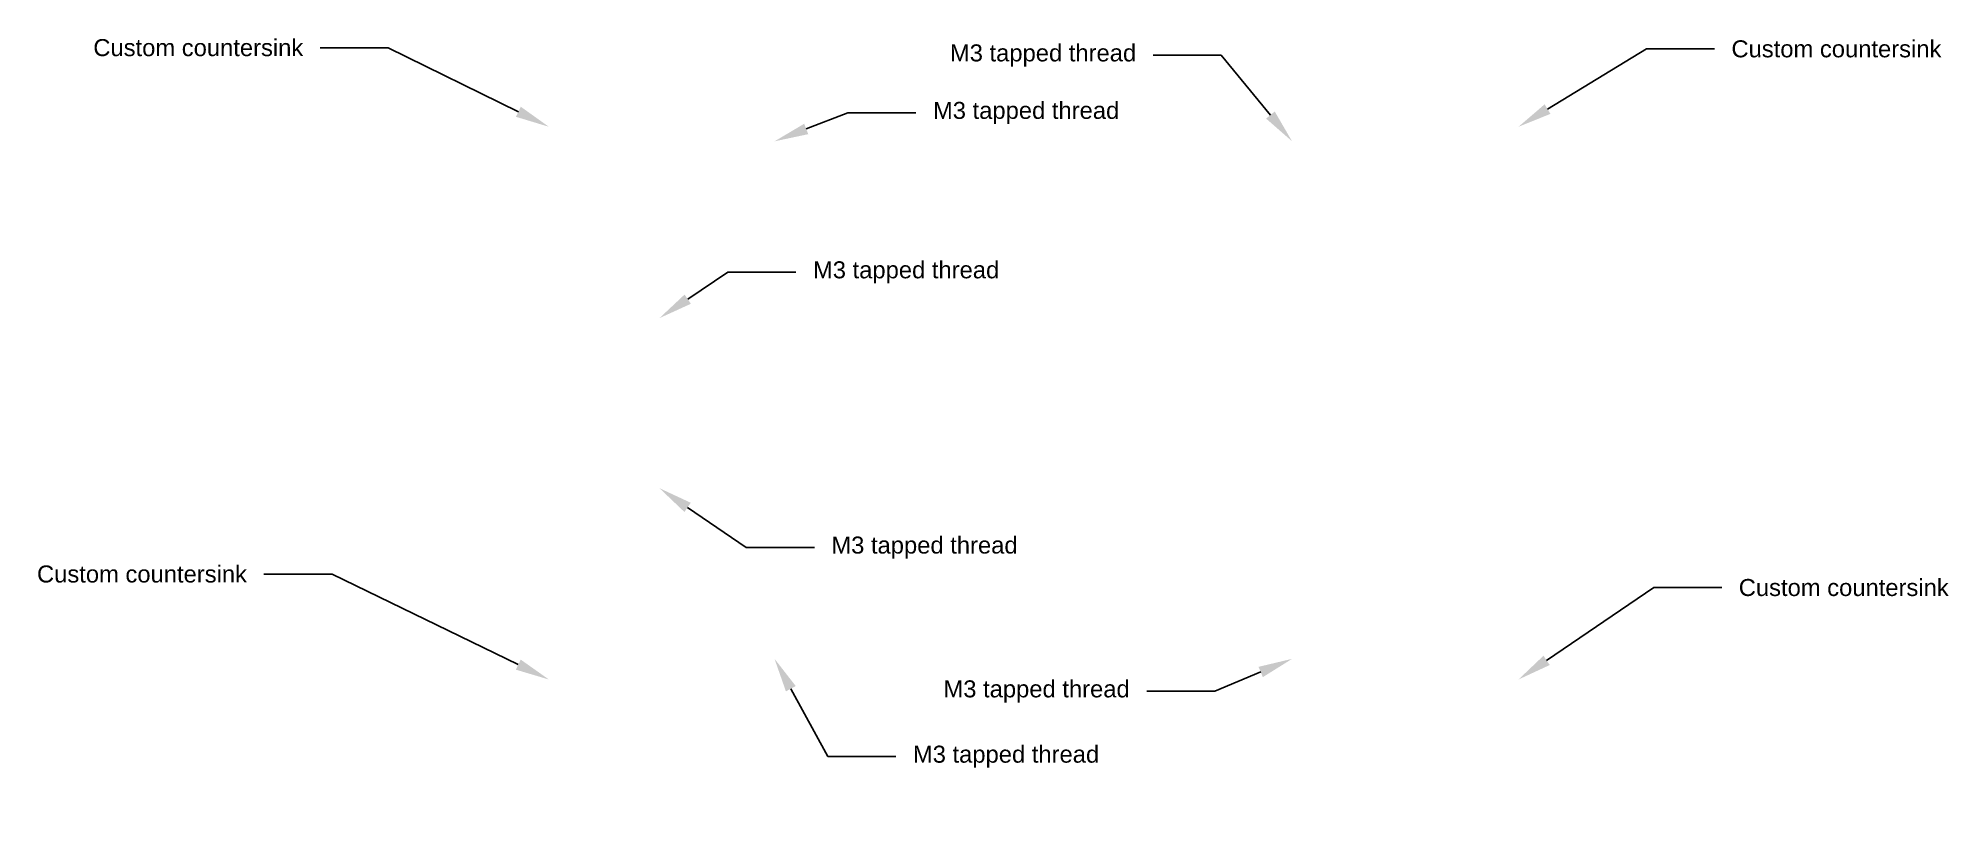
# Model space of a CAD drawing. Header units: millimetres. Extents: x -117 to 108, y -50 to 43.
import ezdxf
from ezdxf import colors
from ezdxf.entities.mleader import LeaderData, LeaderLine
from ezdxf.math import Vec2, Vec3

# ---------------------------------------------------------------- set-up
doc = ezdxf.new("R2010")
doc.units = ezdxf.units.MM
doc.layers.add('Notes', color=160, linetype='Continuous')
doc.styles.get("Standard").update_dxf_attribs({"font": 'arial.ttf'})

msp = doc.modelspace()

# ---------------------------------------------------------------- leaders
at = {"layer": 'Notes'}
ml = msp.add_multileader_mtext('Standard', dxfattribs=at)
ml.set_content('Custom countersink', color=256)
ml.set_leader_properties()
ml.build(insert=Vec2(0, 0))
ctx = ml.context
ctx.base_point, ctx.char_height, ctx.plane_origin = Vec3(-112.42, 41.79), 2, Vec3(-57, 32.5)
ctx.text_align_type = 2
notes = []
notes.append((ctx, [(0, (1, 1, 0), (-75.88, 41.79), (-1, 0), 8, [(0, [(-57, 32.5)], 0, [])])]))
ctx.mtext.insert, ctx.mtext.alignment, ctx.mtext.flow_direction = Vec3(-85.88, 42.81), 3, 5
ml = msp.add_multileader_mtext('Standard', dxfattribs=at)
ml.set_content('Custom countersink', color=256)
ml.set_leader_properties()
ml.build(insert=Vec2(0, 0))
ctx = ml.context
ctx.base_point, ctx.char_height, ctx.plane_origin = Vec3(80.04, 41.65), 2, Vec3(57, 32.5)
notes.append((ctx, [(0, (1, 1, 0), (72.04, 41.65), (1, 0), 8, [(0, [(57, 32.5)], 0, [])])]))
ctx.mtext.insert, ctx.mtext.flow_direction = Vec3(82.04, 42.67), 5
ml = msp.add_multileader_mtext('Standard', dxfattribs=at)
ml.set_content('M3 tapped thread', color=256)
ml.set_leader_properties()
ml.build(insert=Vec2(0, 0))
ctx = ml.context
ctx.base_point, ctx.char_height, ctx.plane_origin = Vec3(-11.44, 40.91, 5), 2, Vec3(30.38, 30.79, 5)
ctx.text_align_type = 2
notes.append((ctx, [(0, (1, 1, 0), (22.05, 40.91, 5), (-1, 0), 8, [(0, [(30.38, 30.79, 5)], 0, [])])]))
ctx.mtext.insert, ctx.mtext.alignment, ctx.mtext.flow_direction = Vec3(12.05, 42.19, 5), 3, 5
ml = msp.add_multileader_mtext('Standard', dxfattribs=at)
ml.set_content('M3 tapped thread', color=256)
ml.set_leader_properties()
ml.build(insert=Vec2(0, 0))
ctx = ml.context
ctx.base_point, ctx.char_height, ctx.plane_origin = Vec3(-13.84, 34.16, 5), 2, Vec3(-30.47, 30.79, 5)
notes.append((ctx, [(0, (1, 1, 0), (-21.84, 34.16, 5), (1, 0), 8, [(0, [(-30.47, 30.79, 5)], 0, [])])]))
ctx.mtext.insert, ctx.mtext.flow_direction = Vec3(-11.84, 35.43, 5), 5
ml = msp.add_multileader_mtext('Standard', dxfattribs=at)
ml.set_content('M3 tapped thread', color=256)
ml.set_leader_properties()
ml.build(insert=Vec2(0, 0))
ctx = ml.context
ctx.base_point, ctx.char_height, ctx.plane_origin = Vec3(-27.95, 15.4), 2, Vec3(-44, 10)
notes.append((ctx, [(0, (1, 1, 0), (-35.95, 15.4), (1, 0), 8, [(0, [(-44, 10)], 0, [])])]))
ctx.mtext.insert, ctx.mtext.flow_direction = Vec3(-25.95, 16.68), 5
ml = msp.add_multileader_mtext('Standard', dxfattribs=at)
ml.set_content('M3 tapped thread', color=256)
ml.set_leader_properties()
ml.build(insert=Vec2(0, 0))
ctx = ml.context
ctx.base_point, ctx.char_height, ctx.plane_origin = Vec3(-25.79, -16.97), 2, Vec3(-44, -10)
notes.append((ctx, [(0, (1, 1, 0), (-33.79, -16.97), (1, 0), 8, [(0, [(-44, -10)], 0, [])])]))
ctx.mtext.insert, ctx.mtext.flow_direction = Vec3(-23.79, -15.69), 5
ml = msp.add_multileader_mtext('Standard', dxfattribs=at)
ml.set_content('Custom countersink', color=256)
ml.set_leader_properties()
ml.build(insert=Vec2(0, 0))
ctx = ml.context
ctx.base_point, ctx.char_height, ctx.plane_origin = Vec3(-119.04, -20.11), 2, Vec3(-57, -32.5)
ctx.text_align_type = 2
notes.append((ctx, [(0, (1, 1, 0), (-82.5, -20.11), (-1, 0), 8, [(0, [(-57, -32.5)], 0, [])])]))
ctx.mtext.insert, ctx.mtext.alignment, ctx.mtext.flow_direction = Vec3(-92.5, -19.09), 3, 5
ml = msp.add_multileader_mtext('Standard', dxfattribs=at)
ml.set_content('Custom countersink', color=256)
ml.set_leader_properties()
ml.build(insert=Vec2(0, 0))
ctx = ml.context
ctx.base_point, ctx.char_height, ctx.plane_origin = Vec3(80.9, -21.69), 2, Vec3(57, -32.5)
notes.append((ctx, [(0, (1, 1, 0), (72.9, -21.69), (1, 0), 8, [(0, [(57, -32.5)], 0, [])])]))
ctx.mtext.insert, ctx.mtext.flow_direction = Vec3(82.9, -20.68), 5
ml = msp.add_multileader_mtext('Standard', dxfattribs=at)
ml.set_content('M3 tapped thread', color=256)
ml.set_leader_properties()
ml.build(insert=Vec2(0, 0))
ctx = ml.context
ctx.base_point, ctx.char_height, ctx.plane_origin = Vec3(-16.2, -41.56, 5), 2, Vec3(-30.47, -30.07, 5)
notes.append((ctx, [(0, (1, 1, 0), (-24.2, -41.56, 5), (1, 0), 8, [(0, [(-30.47, -30.07, 5)], 0, [])])]))
ctx.mtext.insert, ctx.mtext.flow_direction = Vec3(-14.2, -40.28, 5), 5
ml = msp.add_multileader_mtext('Standard', dxfattribs=at)
ml.set_content('M3 tapped thread', color=256)
ml.set_leader_properties()
ml.build(insert=Vec2(0, 0))
ctx = ml.context
ctx.base_point, ctx.char_height, ctx.plane_origin = Vec3(-12.2, -33.88, 5), 2, Vec3(30.38, -30.07, 5)
ctx.text_align_type = 2
notes.append((ctx, [(0, (1, 1, 0), (21.29, -33.88, 5), (-1, 0), 8, [(0, [(30.38, -30.07, 5)], 0, [])])]))
ctx.mtext.insert, ctx.mtext.alignment, ctx.mtext.flow_direction = Vec3(11.29, -32.6, 5), 3, 5
for ctx, leaders in notes:
    for number, flags, end, landing, length, lines in leaders:
        leader = LeaderData()
        leader.index, (leader.has_last_leader_line, leader.has_dogleg_vector, leader.attachment_direction) = number, flags
        leader.last_leader_point, leader.dogleg_vector, leader.dogleg_length = Vec3(end), Vec3(landing), length
        for number, points, colour, breaks in lines:
            line = LeaderLine()
            line.index, line.vertices, line.color, line.breaks = number, Vec3.list(points), colors.encode_raw_color(colour), breaks
            leader.lines.append(line)
        ctx.leaders.append(leader)

doc.saveas('drawing.dxf')
